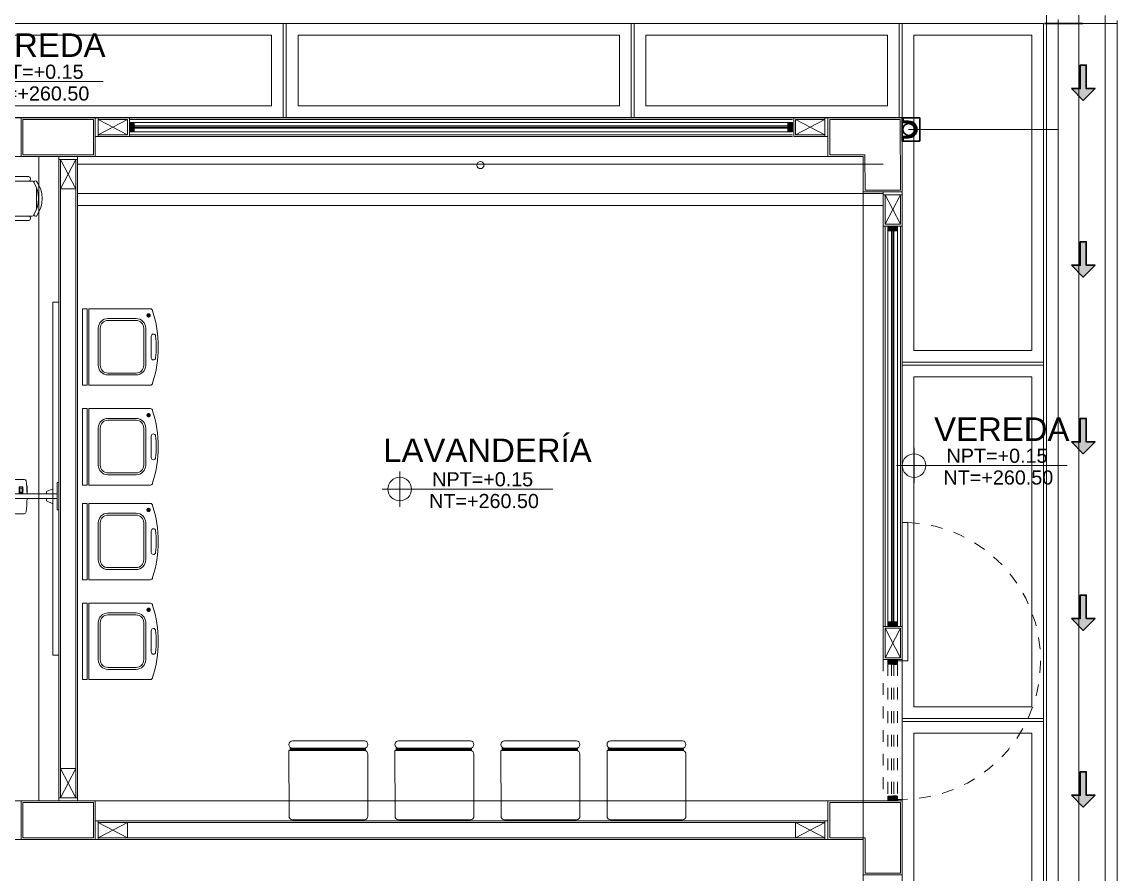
# Model space of a CAD drawing. Header units: metres. Extents: x 349075 to 349285, y 9281902 to 9282050.
# Drawn here: x 349142.14 to 349151.43, y 9281980.78 to 9281988.02 of the extents above; entities that cross this region are included whole.
import ezdxf

# ---------------------------------------------------------------- set-up
doc = ezdxf.new("R2010")
doc.units = ezdxf.units.M
doc.header["$LTSCALE"] = 0.25
for name, pattern in [('01 nivel$0$HIDDEN2', [0.1875, 0.125, -0.0625]), ('ACAD_ISO03W100', [30, 12, -18]), ('DASHED2', [0.762, 0.635, -0.127]), ('HIDDEN', [0.375, 0.25, -0.125])]:
    doc.linetypes.add(name, pattern=pattern)
for name, color, linetype, lineweight in [('.', 7, 'Continuous', 0), ('0_ CUNETAS', 151, 'Continuous', 5), ('0_VANOS', 30, 'Continuous', 9), ('ARQ-FONDO', 253, 'CONTINUOUS', 9), ('CUNETAS-RED', 5, 'CONTINUOUS', 18)]:
    doc.layers.add(name, color=color, linetype=linetype, lineweight=lineweight)
doc.styles.add('Arial_1', font='arial.ttf', dxfattribs={"height": 0.15})

# ---------------------------------------------------------------- blocks, each defined once
blk = doc.blocks.new('*U3851')
at = {"layer": '.', "lineweight": 30}
h = blk.add_hatch(color=1, dxfattribs=at)
h.dxf.hatch_style = 1
h.paths.add_polyline_path([(-0.025, -0.05), (-0.1, -0.05), (0, -0.15), (0.1, -0.05), (0.025, -0.05), (0.025, 0.15), (-0.025, 0.15)])
at = {"layer": '0_ CUNETAS', "color": 1, "lineweight": 30}
blk.add_lwpolyline([(-0.1, -0.05), (-0.025, -0.05), (-0.025, 0.15), (0.025, 0.15), (0.025, -0.05), (0.1, -0.05), (0, -0.15)], close=True, dxfattribs=at)
blk = doc.blocks.new('*U3821')
at = {"layer": '0_ CUNETAS', "color": 0, "linetype": 'ByBlock', "lineweight": -2, "transparency": 16777216}
for p in [(0, 31.5), (0, 30), (0, 28.5), (0, 27), (0, 25.5)]:
    blk.add_blockref('*U3851', p, dxfattribs=at)
blk = doc.blocks.new('red drenaje')
at = {"layer": 'CUNETAS-RED', "linetype": '01 nivel$0$HIDDEN2', "lineweight": 0}
for p, q in [((-0.2, 70.2766), (-0.2, 70.0031)), ((-0.1, 70.2352), (-0.1, 70.0031)), ((0.3, 70.0695), (0.3, 70.0031)), ((0.4, 70.0281), (0.4, 70.0031))]:
    blk.add_line(p, q, dxfattribs=at)
at = {"layer": 'CUNETAS-RED', "lineweight": 0}
for p, q in [((-0.2, 70.0031), (-0.2, 38.6731)), ((-0.2, 70.0031), (0.4, 70.0031)), ((-0.1, 70.0031), (-0.1, 38.6731)), ((0.3, 70.0031), (0.3, 38.6731)), ((0.4, 70.0031), (0.4, 38.6731))]:
    blk.add_line(p, q, dxfattribs=at)
at = {"layer": 'CUNETAS-RED', "lineweight": 0, "elevation": -20.5486}
blk.add_lwpolyline([(-0.1, 70.0031), (0.3, 70.0031), (0.3, 38.6731), (-0.1, 38.6731), (-0.1, 70.0031)], dxfattribs=at)
at = {"layer": 'CUNETAS-RED', "lineweight": 0}
blk.add_blockref('*U3821', (0.1129, 37.9988, 684.9178), dxfattribs=at)
blk = doc.blocks.new('00_PTA_ 01')
at = {"layer": 'ARQ-FONDO'}
for points in [[(1.97, 0.105), (0.99, 0.105), (0.99, 0.065), (1.97, 0.065)], [(0, 0), (0.035, 0), (0.035, 0.025), (0.01, 0.025), (0.01, 0.065), (0, 0.065)], [(1, 0), (1, 0.065), (0.99, 0.065), (0.99, 0.025), (0.965, 0.025), (0.965, 0)]]:
    blk.add_lwpolyline(points, close=True, dxfattribs=at)
at = {"layer": 'ARQ-FONDO', "linetype": 'ACAD_ISO03W100', "ltscale": 0.01}
blk.add_arc((0.9904, 0.0646), 0.9804, 2.36213, 179.97615, dxfattribs=at)
at = {"layer": 'ARQ-FONDO', "linetype": 'HIDDEN', "ltscale": 0.25}
blk.add_arc((0.99, 0.065), 0.98, 359.9999999999994, 1.2213e-12, dxfattribs=at)
blk = doc.blocks.new('*U1788')
at = {"linetype": 'Continuous', "lineweight": 0, "true_color": 0xbebebe}
for points in [[(3037.2524, 1360.5431), (3037.2124, 1360.5431), (3037.2124, 1360.4631), (3037.2524, 1360.4631)], [(3042.8424, 1360.5431), (3042.8024, 1360.5431), (3042.8024, 1360.4631), (3042.8424, 1360.4631)]]:
    blk.add_hatch(color=9, dxfattribs=at).paths.add_polyline_path(points)
at = {"layer": '0_VANOS', "linetype": 'Continuous'}
for p, q in [((3037.2524, 1360.5131), (3042.8024, 1360.5131)), ((3037.2524, 1360.5031), (3042.8024, 1360.5031)), ((3037.2524, 1360.4931), (3042.8024, 1360.4931))]:
    blk.add_line(p, q, dxfattribs=at)
for points in [[(3037.2124, 1360.5431), (3037.2124, 1360.4631), (3037.2524, 1360.4631), (3037.2524, 1360.5431)], [(3037.2524, 1360.5431), (3042.8024, 1360.5431), (3042.8024, 1360.4631), (3037.2524, 1360.4631)], [(3042.8024, 1360.5431), (3042.8024, 1360.4631), (3042.8424, 1360.4631), (3042.8424, 1360.5431)]]:
    blk.add_lwpolyline(points, close=True, dxfattribs=at)
blk = doc.blocks.new('*U1782')
at = {"linetype": 'Continuous', "lineweight": 0, "true_color": 0xbebebe}
for points in [[(3037.2524, 1360.5431), (3037.2124, 1360.5431), (3037.2124, 1360.4631), (3037.2524, 1360.4631)], [(3040.6124, 1360.5431), (3040.5724, 1360.5431), (3040.5724, 1360.4631), (3040.6124, 1360.4631)]]:
    blk.add_hatch(color=9, dxfattribs=at).paths.add_polyline_path(points)
at = {"layer": '0_VANOS', "linetype": 'Continuous'}
for p, q in [((3037.2524, 1360.5131), (3040.5724, 1360.5131)), ((3037.2524, 1360.5031), (3040.5724, 1360.5031)), ((3037.2524, 1360.4931), (3040.5724, 1360.4931))]:
    blk.add_line(p, q, dxfattribs=at)
for points in [[(3037.2124, 1360.5431), (3037.2124, 1360.4631), (3037.2524, 1360.4631), (3037.2524, 1360.5431)], [(3037.2524, 1360.5431), (3040.5724, 1360.5431), (3040.5724, 1360.4631), (3037.2524, 1360.4631)], [(3040.5724, 1360.5431), (3040.5724, 1360.4631), (3040.6124, 1360.4631), (3040.6124, 1360.5431)]]:
    blk.add_lwpolyline(points, close=True, dxfattribs=at)
blk = doc.blocks.new('montante')
at = {"layer": 'ARQ-FONDO', "lineweight": 30}
for p, q in [((0.0455, 0.07), (0.0455, 0.095)), ((0, 0.07), (0.0455, 0.07)), ((0, 0.06), (0.0555, 0.06)), ((0, -0.06), (0.0555, -0.06)), ((0, -0.07), (0.0455, -0.07)), ((0.0455, -0.07), (0.0455, -0.095))]:
    blk.add_line(p, q, dxfattribs=at)
blk.add_lwpolyline([(-0.0945, 0.1), (-0.0945, -0.1), (0.0555, -0.1), (0.0555, 0.1)], close=True, dxfattribs=at)
blk.add_circle((0, 0), 0.05, dxfattribs=at)
for centre, radius, start, end in [((0.0505, 0.095), 0.005, 0, 180), ((0, 0), 0.07, 90, 270), ((0, 0), 0.06, 90, 270), ((0.0505, -0.095), 0.005, 180, 0)]:
    blk.add_arc(centre, radius, start, end, dxfattribs=at)
blk = doc.blocks.new('LAVA2')
at = {"layer": 'ARQ-FONDO', "lineweight": 5}
for p, q in [((-0.3242, 0.0531), (-0.3242, 0.5754)), ((0.0911, 0.583), (-0.0911, 0.583)), ((0.3242, 0.5754), (0.3242, 0.0531)), ((-0.1553, 0.5358), (0.1595, 0.5358)), ((-0.1553, 0.5194), (0.1595, 0.5194)), ((-0.2374, 0.2154), (-0.2374, 0.4537)), ((-0.221, 0.2154), (-0.221, 0.4537)), ((0.2252, 0.4537), (0.2252, 0.2154)), ((0.2416, 0.4537), (0.2416, 0.2154)), ((0.1595, 0.1497), (-0.1553, 0.1497)), ((0.1595, 0.1332), (-0.1553, 0.1332)), ((0.3243, 0.0375), (-0.3243, 0.0375)), ((-0.3243, 0.0375), (-0.3243, 0)), ((-0.3243, 0), (0.3243, 0)), ((0.3242, 0.0531), (-0.3242, 0.0531)), ((0.3243, 0), (0.3243, 0.0375))]:
    blk.add_line(p, q, dxfattribs=at)
at = {"layer": 'ARQ-FONDO', "lineweight": 5, "const_width": 0.0184}
blk.add_lwpolyline([(0.2779, 0.5604, 1), (0.2595, 0.5604, 1)], format="xyb", close=True, dxfattribs=at)
at = {"layer": 'ARQ-FONDO', "lineweight": 5}
for centre, radius, start, end in [((-0.3058, 0.5754), 0.0184, 90, 180), ((0, -0.3368), 0.9796, 71.81265, 108.18735), ((-0.0911, 0.6015), 0.0184, 95.54488, 270), ((0, -0.3368), 0.9612, 84.45512, 95.54488), ((0.0911, 0.6015), 0.0184, 270, 84.45512), ((0.3057, 0.5754), 0.0184, 360, 90), ((-0.1553, 0.4537), 0.0821, 90, 180), ((-0.1553, 0.4537), 0.0657, 90, 180), ((0.1595, 0.4537), 0.0821, 0, 90), ((0.1595, 0.4537), 0.0657, 0, 90), ((-0.1553, 0.2154), 0.0821, 180, 270), ((-0.1553, 0.2154), 0.0657, 180, 270), ((0.1595, 0.2154), 0.0657, 270, 0), ((0.1595, 0.2154), 0.0821, 270, 0)]:
    blk.add_arc(centre, radius, start, end, dxfattribs=at)
blk = doc.blocks.new('PIZARRA')
at = {"layer": 'ARQ-FONDO'}
for p, q in [((2062.683, 1297.8748), (2062.683, 1297.9201)), ((2062.683, 1297.9201), (2062.737, 1297.8955)), ((2062.683, 1297.7942), (2062.683, 1297.8372)), ((2062.737, 1297.8964), (2062.7369, 1297.8748)), ((2062.737, 1297.8372), (2062.737, 1297.8156)), ((2062.737, 1297.8156), (2062.683, 1297.7942))]:
    blk.add_line(p, q, dxfattribs=at)
for points in [[(2062.6825, 1299.2075), (2062.6325, 1299.2075), (2062.6325, 1296.2075), (2062.6825, 1296.2075)], [(2062.6451, 1297.7408), (2062.6326, 1297.7408), (2062.6326, 1297.9712), (2062.6451, 1297.9712)], [(2062.6451, 1297.8372), (2062.6451, 1297.8748), (2063.1251, 1297.8749), (2063.1251, 1297.8374)], [(2062.9417, 1297.8215), (2062.9633, 1297.8215), (2062.9633, 1297.7871), (2062.9417, 1297.7872)]]:
    blk.add_lwpolyline(points, close=True, dxfattribs=at)
for points in [[(2062.9013, 1297.8749, -0.014069), (2062.9094, 1297.9903, -0.36773), (2062.925, 1298.0055)], [(2063.1978, 1297.7144), (2063.1419, 1297.7145, -0.347052), (2063.1268, 1297.7285, -0.012717), (2063.1268, 1297.9911, -0.337843), (2063.1418, 1298.0063), (2063.1974, 1298.0062, -0.355822), (2063.2136, 1297.9933, -0.025035), (2063.2222, 1297.864, -0.016366), (2063.2135, 1297.7297, -0.36773), (2063.1978, 1297.7144, -0.88346)], [(2063.152, 1297.7145, -0.065052), (2063.1476, 1297.7133), (2062.9254, 1297.7137, -0.355822), (2062.9092, 1297.7266, -0.021422), (2062.9011, 1297.8373, -0.021422)], [(2062.9417, 1297.7872, 0.164042), (2062.9387, 1297.7776)], [(2062.9389, 1297.8307, 0.168573), (2062.9417, 1297.8215)], [(2062.9633, 1297.8215, 0.168573), (2062.9662, 1297.8306)], [(2062.9662, 1297.7775, 0.164042), (2062.9633, 1297.7871)]]:
    blk.add_lwpolyline(points, format="xyb", dxfattribs=at)
for points in [[(2062.925, 1298.0055), (2063.1418, 1298.0051)], [(2062.9051, 1297.7676), (2062.9005, 1297.7677), (2062.9006, 1297.8373)]]:
    blk.add_lwpolyline(points, dxfattribs=at)
for points in [[(2062.9389, 1297.8307), (2062.9662, 1297.8306, -0.277727), (2062.9682, 1297.8287, -0.054292), (2062.9682, 1297.7799, -0.343014), (2062.9662, 1297.7775), (2062.9387, 1297.7776), (2062.9387, 1297.7776, -0.343014), (2062.9367, 1297.78, -0.054292), (2062.9368, 1297.8287, -0.277727), (2062.9389, 1297.8307)], [(2063.1024, 1297.7965, -5.87116), (2063.1024, 1297.8107, 0.448479), (2063.1071, 1297.8089, -2.095603), (2063.1071, 1297.7983, 0.448479)], [(2063.063, 1297.7859), (2063.0687, 1297.7915, -1), (2063.0703, 1297.79), (2063.0646, 1297.7844, -1)], [(2063.0631, 1297.8214), (2063.0688, 1297.8158, 1), (2063.0703, 1297.8174), (2063.0646, 1297.823, 1)], [(2063.1014, 1297.8214), (2063.0957, 1297.8158, -1), (2063.0942, 1297.8174), (2063.0998, 1297.8229, -1)], [(2063.1013, 1297.7859), (2063.0956, 1297.7915, 1), (2063.0941, 1297.7899), (2063.0998, 1297.7843, 1)]]:
    blk.add_lwpolyline(points, format="xyb", close=True, dxfattribs=at)
for centre, radius in [((2063.0284, 1297.8039), 0.00294), ((2063.0822, 1297.8037), 0.0115), ((2063.0822, 1297.8037), 0.0104), ((2063.1114, 1297.8036), 0.00398)]:
    blk.add_circle(centre, radius, dxfattribs=at)
blk.add_ellipse((2063.0437, 1297.8045), major_axis=(0, 0.0119), ratio=0.105028, start_param=3.141593, end_param=9.424778, dxfattribs=at)
blk = doc.blocks.new('CHAIR7')
at = {"layer": 'ARQ-FONDO'}
for p, q in [((0, 9), (0, -9)), ((20, 12), (3, 12)), ((5.12, 15.04), (17.88, 15.04)), ((23, -7.44), (23, 7.44)), ((3, -12), (20, -12)), ((5.12, -15), (17.88, -15))]:
    blk.add_line(p, q, dxfattribs=at)
for centre, radius, start, end in [((5.56, 13.54), 1.56, 73.7398, 286.2602), ((17.44, 13.54), 1.56, 253.7398, 106.2602), ((3, 9), 3, 90, 180), ((20, 9), 3, 62.41556, 90), ((22.34, 11.12), 1.1, 53.30994, 212.02741), ((4.82, 0), 19.64, 327.57575, 32.42425), ((7, 0), 20, 323.1301, 36.8699), ((3, -9), 3, 180, 270), ((5.56, -13.5), 1.56, 73.7398, 286.2602), ((17.44, -13.5), 1.56, 253.7398, 106.2602), ((20, -9), 3, 270, 297.58444), ((22.34, -11.12), 1.1, 147.97259, 306.69006)]:
    blk.add_arc(centre, radius, start, end, dxfattribs=at)
blk = doc.blocks.new('escritorio docente')
at = {"layer": 'ARQ-FONDO', "lineweight": 5}
for points in [[(0, -1.7), (-0.9, -1.7), (-0.9, 0), (0, 0)], [(-0.05, -1.65), (-0.85, -1.65), (-0.85, -0.05), (-0.05, -0.05)], [(-0.148, -0.731), (-0.287, -0.731), (-0.287, -1.187), (-0.148, -1.187)], [(-0.744, -1.492), (-0.674, -1.492), (-0.674, -1.367), (-0.744, -1.367)], [(-0.356, -1.519), (-0.315, -1.519), (-0.315, -1.478), (-0.356, -1.478)]]:
    blk.add_lwpolyline(points, close=True, dxfattribs=at)
for points in [[(-0.9, 0), (-0.85, -0.05)], [(0, 0), (-0.05, -0.05)], [(-0.85, -1.65), (-0.9, -1.7)], [(0, -1.7), (-0.05, -1.65)]]:
    blk.add_lwpolyline(points, dxfattribs=at)
at = {"layer": 'ARQ-FONDO', "lineweight": 5, "xscale": 0.0210000000000037, "yscale": 0.0210000000000037, "zscale": 0.0210000000000037}
blk.add_blockref('CHAIR7', (0.029, -0.85), dxfattribs=at)
blk = doc.blocks.new('*U1799')
at = {"linetype": 'Continuous', "true_color": 0xbebebe}
for points in [[(3032.1314, 1351.1888), (3032.1314, 1351.2688), (3032.1714, 1351.2688), (3032.1714, 1351.1888)], [(3033.2914, 1351.1888), (3033.2914, 1351.2688), (3033.3314, 1351.2688), (3033.3314, 1351.1888)]]:
    blk.add_hatch(color=9, dxfattribs=at).paths.add_polyline_path(points)
at = {"layer": '0_VANOS', "linetype": 'Continuous'}
for p, q in [((3032.1314, 1351.2688), (3032.1714, 1351.2688)), ((3032.1314, 1351.2688), (3032.1314, 1351.1888)), ((3032.1714, 1351.2688), (3032.1714, 1351.1888)), ((3033.2914, 1351.1888), (3033.2914, 1351.2688)), ((3033.2914, 1351.2688), (3033.3314, 1351.2688)), ((3033.3314, 1351.2688), (3033.3314, 1351.1888)), ((3032.1714, 1351.1888), (3032.1314, 1351.1888)), ((3033.3314, 1351.1888), (3033.2914, 1351.1888))]:
    blk.add_line(p, q, dxfattribs=at)
at = {"layer": '0_VANOS', "linetype": '01 nivel$0$HIDDEN2', "ltscale": 0.5}
for p, q in [((3032.1708, 1351.2688), (3033.2908, 1351.2688)), ((3032.1714, 1351.2388), (3033.2914, 1351.2388)), ((3032.1714, 1351.2188), (3033.2914, 1351.2188)), ((3032.1714, 1351.1888), (3033.2914, 1351.1888))]:
    blk.add_line(p, q, dxfattribs=at)
at = {"layer": '0_VANOS', "linetype": '01 nivel$0$HIDDEN2'}
blk.add_line((3033.2914, 1351.2688), (3033.3314, 1351.2688), dxfattribs=at)
blk = doc.blocks.new('Cotas de elevación - M_Cota de elevación - Destino rellenado-517392-Nivel 1')
at = {"layer": 'ARQ-FONDO'}
for p, q in [((0, -0.0015), (0, 0.0015)), ((-0.0015, 0), (0.013, 0))]:
    blk.add_line(p, q, dxfattribs=at)
blk.add_circle((0, 0), 0.001, dxfattribs=at)
blk = doc.blocks.new('bloque sum pg')
at = {"layer": 'ARQ-FONDO'}
for p, q in [((-8.075, -1.645), (-8.325, -1.515)), ((-8.325, -1.645), (-8.075, -1.515)), ((-8.06, -1.5, -20.5486), (-2.43, -1.5, -20.5486)), ((-8.06, -1.515, -20.5486), (-2.43, -1.515, -20.5486)), ((-2.405, -1.515, 20.5486), (-2.155, -1.645, 20.5486)), ((-2.155, -1.515, 20.5486), (-2.405, -1.645, 20.5486)), ((-8.06, -1.645, -20.5486), (-2.43, -1.645, -20.5486)), ((-8.06, -1.66, -20.5486), (-2.43, -1.66, -20.5486)), ((-8.66, -7.3, -20.5486), (-8.66, -1.83, -20.5486)), ((-8.645, -2.105, -20.5486), (-8.515, -1.855, -20.5486)), ((-8.645, -1.855, -20.5486), (-8.515, -2.105, -20.5486)), ((-8.5, -7.3, -20.5486), (-8.5, -1.83, -20.5486)), ((-8.645, -7.025, -20.5486), (-8.645, -2.105, -20.5486)), ((-8.515, -7.025, -20.5486), (-8.515, -2.105, -20.5486)), ((-1.645, -2.405, -705.4664), (-1.515, -2.155, -705.4664)), ((-1.645, -2.155, -705.4664), (-1.515, -2.405, -705.4664)), ((-1.66, -2.42, -726.015), (-1.66, -5.82, 0.8291)), ((-1.645, -2.42, -726.015), (-1.645, -5.82, 47.7223)), ((-1.515, -2.42, -726.015), (-1.515, -5.82, 47.7223)), ((-1.5, -2.42, -726.015), (-1.5, -5.8161, 0)), ((-1.645, -5.835, -705.4664), (-1.515, -6.085, -705.4664)), ((-1.645, -6.085, -705.4664), (-1.515, -5.835, -705.4664)), ((-1.66, -6.1, -20.5486), (-1.5, -6.1, -20.5486)), ((-8.645, -7.025, -20.5486), (-8.515, -7.275, -20.5486)), ((-8.645, -7.275, -20.5486), (-8.515, -7.025, -20.5486)), ((-2.155, -7.47, 20.5486), (-8.35, -7.47, -41.0973)), ((-8.075, -7.485), (-8.325, -7.615)), ((-8.325, -7.485), (-8.075, -7.615)), ((-2.405, -7.485, 20.5486), (-8.075, -7.485, -41.0973)), ((-2.405, -7.485, 41.0973), (-2.155, -7.615, 41.0973)), ((-2.155, -7.485, 41.0973), (-2.405, -7.615, 41.0973)), ((-2.405, -7.615, 20.5486), (-8.075, -7.615, -41.0973)), ((-2.155, -7.63, 20.5486), (-8.35, -7.63, -41.0973))]:
    blk.add_line(p, q, dxfattribs=at)
at = {"layer": 'ARQ-FONDO', "lineweight": 5}
blk.add_line((-8.5, -1.895, -20.5486), (-1.66, -1.895, -20.5486), dxfattribs=at)
at = {"layer": 'ARQ-FONDO', "lineweight": 0}
for p, q in [((-8.5, -2.145, -20.5486), (-1.66, -2.145, -20.5486)), ((-8.5, -2.245, -20.5486), (-1.66, -2.245, -20.5486)), ((-8, -7.3, -20.5486), (-8.5, -7.3, -20.5486))]:
    blk.add_line(p, q, dxfattribs=at)
at = {"layer": 'ARQ-FONDO', "ltscale": 0.7}
blk.add_lwpolyline([(-17.33, 0), (0, 0), (0, -32.33), (-17.33, -32.33)], close=True, dxfattribs=at)
for points, elevation in [([(-2.13, -1.83), (-2.13, -1.5), (-15.2, -1.4997), (-15.2, -1.8297)], -20.5486), ([(-8.5, -1.83), (-8.83, -1.83), (-8.83, -7.3), (-8.5, -7.3)], -726.015), ([(-1.5, -2.13), (-1.83, -2.13), (-1.83, -30.2), (-1.5, -30.2)], -705.4664), ([(-2.13, -7.63), (-2.13, -7.3), (-15.2, -7.3), (-15.2, -7.63)], 20.5486)]:
    blk.add_lwpolyline(points, close=True, dxfattribs=dict(at, elevation=elevation))
at = {"layer": 'ARQ-FONDO'}
for points, elevation in [([(-8.98, -1.83), (-8.35, -1.83), (-8.35, -1.5), (-8.98, -1.5)], 0), ([(-8.965, -1.815), (-8.365, -1.815), (-8.365, -1.515), (-8.965, -1.515)], 0), ([(-8.35, -1.66), (-8.325, -1.66), (-8.325, -1.5), (-8.35, -1.5)], 0), ([(-8.325, -1.66), (-8.06, -1.66), (-8.06, -1.5), (-8.325, -1.5)], 0), ([(-8.325, -1.645), (-8.075, -1.645), (-8.075, -1.515), (-8.325, -1.515)], 0), ([(-2.155, -1.5), (-2.42, -1.5), (-2.42, -1.66), (-2.155, -1.66)], 20.5486), ([(-2.155, -1.515), (-2.405, -1.515), (-2.405, -1.645), (-2.155, -1.645)], 20.5486), ([(-2.13, -1.5), (-2.155, -1.5), (-2.155, -1.66), (-2.13, -1.66)], 20.5486), ([(-1.5, -2.13), (-1.5003, -1.5), (-2.13, -1.5), (-2.13, -1.83), (-1.8303, -1.83), (-1.83, -2.13)], 0), ([(-8.66, -1.83), (-8.66, -1.855), (-8.5, -1.855), (-8.5, -1.83)], -20.5486), ([(-8.645, -1.855), (-8.645, -2.105), (-8.515, -2.105), (-8.515, -1.855)], -20.5486), ([(-1.66, -2.13), (-1.66, -2.155), (-1.5, -2.155), (-1.5, -2.13)], 0), ([(-1.66, -2.155), (-1.66, -2.42), (-1.5, -2.42), (-1.5, -2.155)], 0), ([(-1.645, -2.155), (-1.645, -2.405), (-1.515, -2.405), (-1.515, -2.155)], 0), ([(-1.66, -6.1), (-1.66, -5.82), (-1.5, -5.82), (-1.5, -6.1)], -705.4664), ([(-1.645, -6.085), (-1.645, -5.835), (-1.515, -5.835), (-1.515, -6.085)], -705.4664), ([(-8.645, -7.275), (-8.645, -7.025), (-8.515, -7.025), (-8.515, -7.275)], -20.5486), ([(-8.66, -7.3), (-8.66, -7.275), (-8.5, -7.275), (-8.5, -7.3)], -20.5486), ([(-1.83, -7.63), (-2.13, -7.63), (-2.13, -7.3), (-1.83, -7.3), (-1.83, -7.3), (-1.5, -7.3), (-1.5, -7.93), (-1.83, -7.93)], -705.4664), ([(-1.815, -7.615), (-2.115, -7.615), (-2.115, -7.315), (-1.815, -7.315), (-1.815, -7.315), (-1.515, -7.315), (-1.515, -7.915), (-1.815, -7.915)], -705.4664), ([(-8.35, -7.47), (-8.325, -7.47), (-8.325, -7.63), (-8.35, -7.63)], 61.6459), ([(-8.325, -7.485), (-8.075, -7.485), (-8.075, -7.615), (-8.325, -7.615)], 61.6459), ([(-2.155, -7.485), (-2.405, -7.485), (-2.405, -7.615), (-2.155, -7.615)], 41.0973), ([(-2.13, -7.47), (-2.155, -7.47), (-2.155, -7.63), (-2.13, -7.63)], 41.0973)]:
    blk.add_lwpolyline(points, close=True, dxfattribs=dict(at, elevation=elevation))
at = {"layer": 'ARQ-FONDO', "elevation": 0}
blk.add_lwpolyline([(-1.515, -2.115), (-1.5153, -1.515), (-2.115, -1.515), (-2.115, -1.815), (-1.8153, -1.815), (-1.815, -2.115), (-1.515, -2.115)], dxfattribs=at)
at = {"layer": 'ARQ-FONDO', "linetype": 'DASHED2', "ltscale": 0.3, "elevation": -20.5486}
blk.add_lwpolyline([(-1.66, -6.1), (-1.66, -7.3), (-1.5, -7.3), (-1.5, -6.1)], close=True, dxfattribs=at)
at = {"layer": 'ARQ-FONDO', "lineweight": 0, "elevation": -705.4664}
for points in [[(-6.6753, -6.8529, -0.414214), (-6.7053, -6.8229), (-6.7053, -6.8215, -0.413922), (-6.6753, -6.7915)], [(-6.6953, -6.8743), (-6.7053, -6.8743), (-6.705, -7.4315, 0.414214), (-6.675, -7.4615), (-6.065, -7.4613, 0.414214), (-6.035, -7.4313), (-6.0352, -6.904, 0.414214), (-6.0653, -6.8741), (-6.6953, -6.8743)], [(-6.6953, -6.8529), (-6.0653, -6.8527, 0.414214), (-6.0353, -6.8226), (-6.0353, -6.8213, 0.414214), (-6.0653, -6.7913), (-6.6753, -6.7915)], [(-5.7753, -6.8529, -0.414214), (-5.8053, -6.8229), (-5.8053, -6.8215, -0.413922), (-5.7753, -6.7915)], [(-5.7953, -6.8743), (-5.8053, -6.8743), (-5.805, -7.4315, 0.414214), (-5.775, -7.4615), (-5.165, -7.4613, 0.414214), (-5.135, -7.4313), (-5.1352, -6.904, 0.414214), (-5.1653, -6.8741), (-5.7953, -6.8743)], [(-5.7953, -6.8529), (-5.1653, -6.8527, 0.414214), (-5.1353, -6.8226), (-5.1353, -6.8213, 0.414214), (-5.1653, -6.7913), (-5.7753, -6.7915)], [(-4.8753, -6.8529, -0.414214), (-4.9053, -6.8229), (-4.9053, -6.8215, -0.413922), (-4.8753, -6.7915)], [(-4.8953, -6.8743), (-4.9053, -6.8743), (-4.905, -7.4315, 0.414214), (-4.875, -7.4615), (-4.265, -7.4613, 0.414214), (-4.235, -7.4313), (-4.2352, -6.904, 0.414214), (-4.2653, -6.8741), (-4.8953, -6.8743)], [(-4.8953, -6.8529), (-4.2653, -6.8527, 0.414214), (-4.2353, -6.8226), (-4.2353, -6.8213, 0.414214), (-4.2653, -6.7913), (-4.8753, -6.7915)], [(-3.9753, -6.8529, -0.414214), (-4.0053, -6.8229), (-4.0053, -6.8215, -0.413922), (-3.9753, -6.7915)], [(-3.9953, -6.8743), (-4.0053, -6.8743), (-4.005, -7.4315, 0.414214), (-3.975, -7.4615), (-3.365, -7.4613, 0.414214), (-3.335, -7.4313), (-3.3352, -6.904, 0.414214), (-3.3653, -6.8741), (-3.9953, -6.8743)], [(-3.9953, -6.8529), (-3.3653, -6.8527, 0.414214), (-3.3353, -6.8226), (-3.3353, -6.8213, 0.414214), (-3.3653, -6.7913), (-3.9753, -6.7915)]]:
    blk.add_lwpolyline(points, format="xyb", dxfattribs=at)
for points in [[(-6.7053, -6.8205), (-6.7053, -6.824)], [(-6.6953, -6.8597), (-6.055, -6.8595), (-6.055, -6.8527), (-6.6953, -6.8529)], [(-6.6953, -6.8529), (-6.6953, -6.8743)], [(-6.6953, -6.8529), (-6.6953, -6.8529)], [(-6.6605, -6.8666), (-6.6605, -6.8666), (-6.0549, -6.8663), (-6.055, -6.8595), (-6.6953, -6.8597)], [(-6.6953, -6.8743), (-6.0549, -6.8741), (-6.0549, -6.8663), (-6.6953, -6.8666)], [(-6.0601, -6.7917), (-6.0601, -6.7917)], [(-6.0353, -6.8202), (-6.0353, -6.8237)], [(-5.8053, -6.8205), (-5.8053, -6.824)], [(-5.7953, -6.8597), (-5.155, -6.8595), (-5.155, -6.8527), (-5.7953, -6.8529)], [(-5.7953, -6.8529), (-5.7953, -6.8743)], [(-5.7953, -6.8529), (-5.7953, -6.8529)], [(-5.7605, -6.8666), (-5.7605, -6.8666), (-5.1549, -6.8663), (-5.155, -6.8595), (-5.7953, -6.8597)], [(-5.7953, -6.8743), (-5.1549, -6.8741), (-5.1549, -6.8663), (-5.7953, -6.8666)], [(-5.1601, -6.7917), (-5.1601, -6.7917)], [(-5.1353, -6.8202), (-5.1353, -6.8237)], [(-4.9053, -6.8205), (-4.9053, -6.824)], [(-4.8953, -6.8597), (-4.255, -6.8595), (-4.255, -6.8527), (-4.8953, -6.8529)], [(-4.8953, -6.8529), (-4.8953, -6.8743)], [(-4.8953, -6.8529), (-4.8953, -6.8529)], [(-4.8605, -6.8666), (-4.8605, -6.8666), (-4.2549, -6.8663), (-4.255, -6.8595), (-4.8953, -6.8597)], [(-4.8953, -6.8743), (-4.2549, -6.8741), (-4.2549, -6.8663), (-4.8953, -6.8666)], [(-4.2601, -6.7917), (-4.2601, -6.7917)], [(-4.2353, -6.8202), (-4.2353, -6.8237)], [(-4.0053, -6.8205), (-4.0053, -6.824)], [(-3.9953, -6.8597), (-3.355, -6.8595), (-3.355, -6.8527), (-3.9953, -6.8529)], [(-3.9953, -6.8529), (-3.9953, -6.8743)], [(-3.9953, -6.8529), (-3.9953, -6.8529)], [(-3.9605, -6.8666), (-3.9605, -6.8666), (-3.3549, -6.8663), (-3.355, -6.8595), (-3.9953, -6.8597)], [(-3.9953, -6.8743), (-3.3549, -6.8741), (-3.3549, -6.8663), (-3.9953, -6.8666)], [(-3.3601, -6.7917), (-3.3601, -6.7917)], [(-3.3353, -6.8202), (-3.3353, -6.8237)]]:
    blk.add_lwpolyline(points, dxfattribs=at)
at = {"layer": 'ARQ-FONDO'}
for points in [[(-8.98, -7.3), (-8.35, -7.3), (-8.35, -7.63), (-8.98, -7.63)], [(-8.965, -7.315), (-8.365, -7.315), (-8.365, -7.615), (-8.965, -7.615)]]:
    blk.add_lwpolyline(points, close=True, dxfattribs=at)
at = {"layer": 'ARQ-FONDO', "lineweight": 5}
blk.add_circle((-5.08, -1.9025, -20.5486), 0.03, dxfattribs=at)
at = {"layer": 'ARQ-FONDO'}
blk.add_blockref('*U1788', (-3045.2724, -1362.0831), dxfattribs=at)
at = {"layer": 'ARQ-FONDO', "lineweight": 0, "rotation": 180}
blk.add_blockref('montante', (-1.4445, -1.6, 0), dxfattribs=at)
at = {"layer": 'ARQ-FONDO', "lineweight": 5, "xscale": 0.5882352937309387, "yscale": 0.5882352937309387, "zscale": 0.5882352937309387}
blk.add_blockref('escritorio docente', (-9.1505, -1.6866, -709.0273), dxfattribs=at)
at = {"layer": 'ARQ-FONDO', "xscale": -1, "rotation": 270}
for name, p in [('*U1782', (-1362.0831, -3043.0324, -705.4664)), ('LAVA2', (-8.4572, -3.447, -705.4664)), ('LAVA2', (-8.4572, -4.2946, -705.4664)), ('LAVA2', (-8.4572, -5.0994, -705.4664)), ('LAVA2', (-8.4572, -5.947, -705.4664))]:
    blk.add_blockref(name, p, dxfattribs=at)
at = {"layer": 'ARQ-FONDO'}
for name, p, rotation in [('PIZARRA', (2053.9725, 1293.1425, -20.5486), 180), ('*U1799', (-1352.8088, 3026.0314, -705.4664), 270)]:
    blk.add_blockref(name, p, dxfattribs=dict(at, rotation=rotation))
at = {"layer": 'ARQ-FONDO', "xscale": 99.99999999999991, "yscale": 99.99999999999991, "zscale": 99.99999999999991}
blk.add_blockref('Cotas de elevación - M_Cota de elevación - Destino rellenado-517392-Nivel 1', (-5.7652, -4.6535, 243.4104), dxfattribs=at)
at = {"layer": 'ARQ-FONDO', "xscale": -1.199999999999817, "yscale": 1.199999999999817, "zscale": 1.199999999999817, "rotation": 270}
blk.add_blockref('00_PTA_ 01', (-1.578, -7.3, 0), dxfattribs=at)
at = {"layer": 'ARQ-FONDO', "insert": (-6.1952, -4.2244, 243.4104), "char_height": 0.2, "width": 2.349898, "attachment_point": 1, "style": 'Arial_1'}
blk.add_mtext('\\pxqc;LAVANDERÍA', dxfattribs=at)
at = {"layer": 'ARQ-FONDO', "char_height": 0.12, "width": 0.902142, "attachment_point": 1, "line_spacing_factor": 0.941778, "style": 'Arial_1'}
for s, insert in [('NPT=+0.15', (-5.4894, -4.5101, 243.4104)), ('NT=+260.50', (-5.5153, -4.6947, 243.4104))]:
    blk.add_mtext(s, dxfattribs=dict(at, insert=insert))
blk = doc.blocks.new('junta vereda 0.8')
at = {"layer": 'ARQ-FONDO'}
blk.add_lwpolyline([(0.0127, 0), (-0.0127, 0), (-0.0127, 0.8), (0.0127, 0.8)], close=True, dxfattribs=at)
blk = doc.blocks.new('JUNTA VEREDA')
at = {"layer": 'ARQ-FONDO'}
blk.add_lwpolyline([(-0.0133, 1.2), (0.0121, 1.2), (0.0121, 0), (-0.0133, 0)], close=True, dxfattribs=at)
blk = doc.blocks.new('verda sum pg')
at = {"layer": 'ARQ-FONDO'}
for points, elevation in [([(0, -31.33), (16.73, -31.33), (16.73, 0), (0, 0)], 684.9178), ([(7.2762, 0), (10.2762, 0), (10.2762, -0.8), (7.2762, -0.8)], -20.5486), ([(10.3016, 0), (13.23, 0), (13.23, -0.8), (10.3016, -0.8)], -20.5486), ([(13.2554, 0), (15.5046, 0), (15.5046, -0.8), (13.2554, -0.8)], -20.5486), ([(16.73, -2.876), (16.73, 0), (15.53, 0), (15.53, -2.876)], -20.5486), ([(7.3762, -0.1), (10.1762, -0.1), (10.1762, -0.7), (7.3762, -0.7)], -20.5486), ([(10.4016, -0.1), (13.13, -0.1), (13.13, -0.7), (10.4016, -0.7)], -20.5486), ([(13.3554, -0.1), (15.4046, -0.1), (15.4046, -0.7), (13.3554, -0.7)], -20.5486), ([(16.63, -2.776), (16.63, -0.1), (15.63, -0.1), (15.63, -2.776)], -20.5486), ([(16.73, -5.9014), (16.73, -2.9014), (15.53, -2.9014), (15.53, -5.9014)], -20.5486), ([(16.63, -5.8014), (16.63, -3.0014), (15.63, -3.0014), (15.63, -5.8014)], -20.5486), ([(16.73, -8.9268), (16.73, -5.9268), (15.53, -5.9268), (15.53, -8.9268)], -20.5486), ([(16.63, -8.8268), (16.63, -6.0268), (15.63, -6.0268), (15.63, -8.8268)], -20.5486)]:
    blk.add_lwpolyline(points, close=True, dxfattribs=dict(at, elevation=elevation))
at = {"layer": 'ARQ-FONDO', "xscale": -1, "rotation": 180}
for p in [(10.2889, 0, -20.5486), (13.2427, 0, -20.5486), (15.5173, 0, -20.5486)]:
    blk.add_blockref('junta vereda 0.8', p, dxfattribs=at)
at = {"layer": 'ARQ-FONDO', "xscale": 99.99999999999991, "yscale": 99.99999999999991, "zscale": 99.99999999999991}
for p in [(7.4481, -0.4931, 20.5486), (15.6312, -3.7538, 20.5486)]:
    blk.add_blockref('Cotas de elevación - M_Cota de elevación - Destino rellenado-517392-Nivel 1', p, dxfattribs=at)
at = {"layer": 'ARQ-FONDO', "rotation": 90}
for p in [(16.73, -2.8881, -20.5486), (16.73, -5.9135, -20.5486)]:
    blk.add_blockref('JUNTA VEREDA', p, dxfattribs=at)
at = {"layer": 'ARQ-FONDO', "char_height": 0.2, "width": 2.349898, "attachment_point": 1, "style": 'Arial_1'}
for insert in [(7.018, -0.0841, 20.5486), (15.2012, -3.3447, 20.5486)]:
    blk.add_mtext('\\pxqc;VEREDA', dxfattribs=dict(at, insert=insert))
at = {"layer": 'ARQ-FONDO', "char_height": 0.12, "width": 0.902142, "attachment_point": 1, "line_spacing_factor": 0.941778, "style": 'Arial_1'}
for s, insert in [('NPT=+0.15', (7.7238, -0.3498, 20.5486)), ('NT=+260.50', (7.698, -0.5344, 20.5486)), ('NPT=+0.15', (15.9069, -3.6104, 20.5486)), ('NT=+260.50', (15.8811, -3.795, 20.5486))]:
    blk.add_mtext(s, dxfattribs=dict(at, insert=insert))

msp = doc.modelspace()

# ---------------------------------------------------------------- linework, layer by layer
at = {"layer": 'ARQ-FONDO', "lineweight": 30}
msp.add_line((349151.1426, 9281988.0045), (349150.8196, 9281988.0045), dxfattribs=at)
at = {"layer": 'ARQ-FONDO', "lineweight": 0}
msp.add_line((349149.6651, 9281987.1045), (349150.9347, 9281987.1045), dxfattribs=at)
at = {"layer": 'ARQ-FONDO', "elevation": 705.4664}
msp.add_lwpolyline([(349135.2797, 9281987.2045), (349149.6097, 9281987.2045), (349149.6097, 9281957.8745), (349135.2797, 9281957.8745)], close=True, dxfattribs=at)

# ---------------------------------------------------------------- block references
at = {"layer": 'ARQ-FONDO', "lineweight": 5}
for name, p in [('bloque sum pg', (349151.1097, 9281988.7037, 705.4664)), ('verda sum pg', (349134.0797, 9281988.0037))]:
    msp.add_blockref(name, p, dxfattribs=at)
at = {"layer": 'CUNETAS-RED', "lineweight": 30}
msp.add_blockref('red drenaje', (349151.0347, 9281918.0014), dxfattribs=at)

doc.saveas('drawing.dxf')
